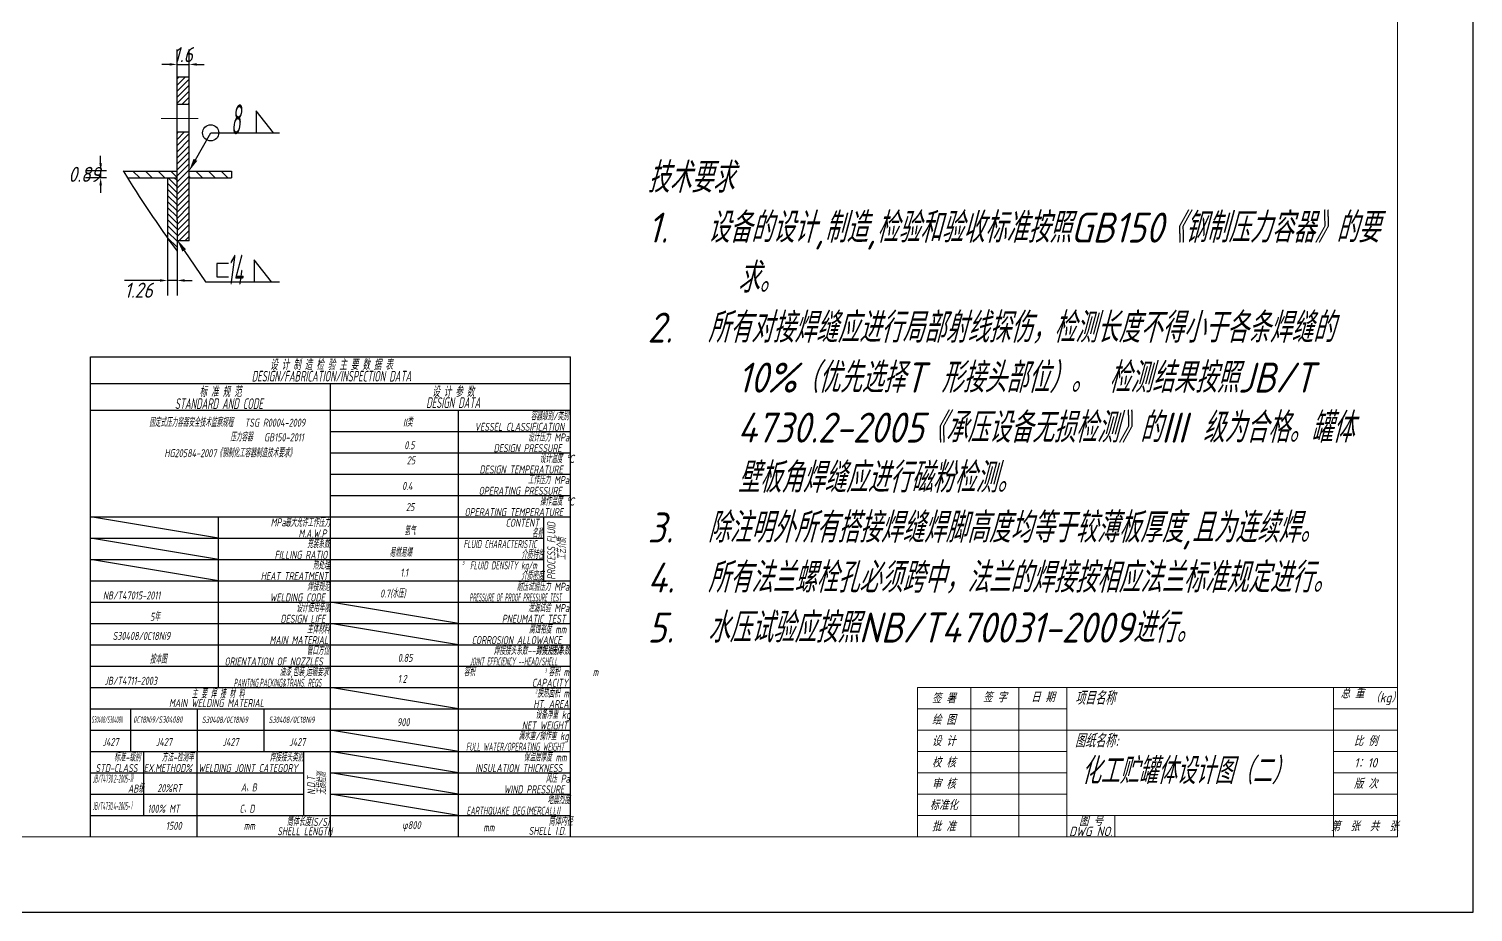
# Model space of a CAD drawing. Header units: millimetres. Extents: x 148 to 774, y 100 to 310.
# Drawn here: x 582.4 to 773.8, y 99.6 to 216.7 of the extents above; entities that cross this region are included whole.
import ezdxf
from ezdxf.enums import TextEntityAlignment as Align

# ---------------------------------------------------------------- set-up
doc = ezdxf.new("R2010")
doc.units = ezdxf.units.MM
doc.linetypes.add('CENTER', pattern=[50.8, 31.75, -6.35, 6.35, -6.35])
doc.layers.add('DIM', color=6, linetype='Continuous')
for name, color, linetype, lineweight in [('中心线', 1, 'CENTER', 15), ('文字', 3, 'Continuous', 15), ('粗实线', 2, 'Continuous', 30), ('设备', 130, 'Continuous', 30)]:
    doc.layers.add(name, color=color, linetype=linetype, lineweight=lineweight)
doc.styles.add('机械', font='gbeitc.shx', dxfattribs={"bigfont": 'gbcbig.shx'})
doc.dimstyles.new('机械1', dxfattribs={"dimtxt": 3.5, "dimasz": 3, "dimexe": 2, "dimexo": 0, "dimgap": 0.3, "dimtad": 2, "dimtih": 1, "dimtoh": 1, "dimdsep": 46, "dimtxsty": '机械', "dimcen": 0, "dimclrd": 256, "dimclre": 256, "dimclrt": 256, "dimazin": 2, "dimtfac": 1, "dimtmove": 0, "dimatfit": 3, "dimfxl": 1, "dimlwd": -1, "dimlwe": -1, "dimarcsym": 0})

# ---------------------------------------------------------------- blocks, each defined once
blk = doc.blocks.new('*D45')
at = {"layer": 'Defpoints', "color": 0, "transparency": 16777216}
for p in [(592.68, 197.88), (591.9, 196.99), (592.68, 196.99)]:
    blk.add_point(p, dxfattribs=at)
at = {"layer": 'DIM', "transparency": 16777216}
for p, q in [((591.9, 198.88), (591.9, 199.88)), ((592.68, 197.88), (589.9, 197.88)), ((591.9, 197.88), (591.9, 196.99)), ((592.68, 196.99), (589.9, 196.99)), ((591.9, 195.99), (591.9, 194.99))]:
    blk.add_line(p, q, dxfattribs=at)
for points in [[(591.74, 198.88), (592.07, 198.88), (591.9, 197.88)], [(591.74, 195.99), (592.07, 195.99), (591.9, 196.99)]]:
    blk.add_solid(points, dxfattribs=at)
at = {"layer": 'DIM', "transparency": 16777216, "insert": (589.73, 197.43), "char_height": 2, "attachment_point": 5, "style": '机械'}
blk.add_mtext('0.89', dxfattribs=at)
blk = doc.blocks.new('*D46')
at = {"layer": 'Defpoints', "color": 0, "transparency": 16777216}
for p in [(600.76, 186.99), (602.03, 186.99), (602.03, 183.36)]:
    blk.add_point(p, dxfattribs=at)
at = {"layer": 'DIM', "transparency": 16777216}
for p, q in [((600.76, 186.99), (600.76, 181.36)), ((602.03, 186.99), (602.03, 181.36)), ((599.76, 183.36), (595.08, 183.36)), ((602.03, 183.36), (600.76, 183.36)), ((603.03, 183.36), (604.03, 183.36))]:
    blk.add_line(p, q, dxfattribs=at)
for points in [[(599.76, 183.53), (599.76, 183.19), (600.76, 183.36)], [(603.03, 183.53), (603.03, 183.19), (602.03, 183.36)]]:
    blk.add_solid(points, dxfattribs=at)
at = {"layer": 'DIM', "transparency": 16777216, "insert": (596.92, 182.06), "char_height": 2, "attachment_point": 5, "style": '机械'}
blk.add_mtext('1.26', dxfattribs=at)
blk = doc.blocks.new('*D47')
at = {"layer": 'Defpoints', "color": 0, "transparency": 16777216}
for p in [(602.03, 211.07), (603.62, 212.01), (603.62, 211.07)]:
    blk.add_point(p, dxfattribs=at)
at = {"layer": 'DIM', "transparency": 16777216}
for p, q in [((602.03, 211.07), (602.03, 214.01)), ((603.62, 211.07), (603.62, 214.01)), ((601.03, 212.01), (600.03, 212.01)), ((602.03, 212.01), (603.62, 212.01)), ((604.62, 212.01), (605.62, 212.01))]:
    blk.add_line(p, q, dxfattribs=at)
for points in [[(601.03, 212.18), (601.03, 211.85), (602.03, 212.01)], [(604.62, 212.18), (604.62, 211.85), (603.62, 212.01)]]:
    blk.add_solid(points, dxfattribs=at)
at = {"layer": 'DIM', "transparency": 16777216, "insert": (602.82, 213.31), "char_height": 2, "attachment_point": 5, "style": '机械'}
blk.add_mtext('1.6', dxfattribs=at)

msp = doc.modelspace()

# ---------------------------------------------------------------- linework, layer by layer
at = {"ltscale": 5}
for p, q in [((602.026, 210.381), (602.026, 212.646)), ((603.622, 210.381), (603.622, 212.646)), ((600.764, 188.991), (600.764, 184.995)), ((602.026, 187.875), (602.026, 184.995))]:
    msp.add_line(p, q, dxfattribs=at)
for p, q in [((604.519, 197.876), (605.41, 196.985)), ((606.186, 197.876), (607.078, 196.985)), ((607.854, 197.876), (608.745, 196.985)), ((603.622, 197.106), (603.743, 196.985)), ((602.026, 191.416), (602.026, 187.25)), ((590.546, 173.228), (654.183, 173.228)), ((590.546, 109.591), (590.546, 173.228)), ((654.183, 111.487), (654.183, 173.228)), ((654.183, 111.487), (654.183, 173.228)), ((654.183, 109.591), (654.183, 173.228)), ((590.546, 169.692), (654.183, 169.692)), ((622.364, 112.42), (622.364, 169.692)), ((622.364, 109.591), (622.364, 169.692)), ((590.546, 166.157), (654.183, 166.157)), ((590.546, 166.157), (654.183, 166.157)), ((639.334, 112.42), (639.334, 166.157)), ((639.334, 109.591), (639.334, 166.157)), ((622.364, 163.329), (654.183, 163.329)), ((622.364, 163.329), (654.183, 163.329)), ((622.364, 160.5), (654.183, 160.5)), ((622.364, 160.5), (654.183, 160.5)), ((622.364, 157.672), (654.183, 157.672)), ((622.364, 157.672), (654.183, 157.672)), ((622.364, 154.844), (654.183, 154.844)), ((622.364, 154.844), (654.183, 154.844)), ((590.546, 152.016), (654.183, 152.016)), ((607.516, 149.187), (590.546, 152.016)), ((590.546, 152.016), (654.183, 152.016)), ((607.516, 149.187), (590.546, 152.016)), ((607.516, 129.389), (607.516, 152.016)), ((607.516, 129.389), (607.516, 152.016)), ((650.647, 143.531), (650.647, 152.016)), ((650.647, 143.531), (650.647, 152.016)), ((590.546, 149.187), (650.647, 149.187)), ((607.516, 146.359), (590.546, 149.187)), ((590.546, 149.187), (650.647, 149.187)), ((607.516, 146.359), (590.546, 149.187)), ((590.546, 146.359), (650.647, 146.359)), ((607.516, 143.531), (590.546, 146.359)), ((590.546, 146.359), (650.647, 146.359)), ((607.516, 143.531), (590.546, 146.359)), ((590.546, 143.531), (654.183, 143.531)), ((590.546, 143.531), (654.183, 143.531)), ((590.546, 140.702), (654.183, 140.702)), ((590.546, 140.702), (654.183, 140.702)), ((639.334, 137.874), (622.364, 140.702)), ((639.334, 137.874), (622.364, 140.702)), ((590.546, 137.874), (654.183, 137.874)), ((590.546, 137.874), (654.183, 137.874)), ((639.334, 135.046), (622.364, 137.874)), ((639.334, 135.046), (622.364, 137.874)), ((590.546, 135.046), (654.183, 135.046)), ((590.546, 135.046), (654.183, 135.046)), ((590.546, 132.218), (654.183, 132.218)), ((590.546, 132.218), (654.183, 132.218))]:
    msp.add_line(p, q)
at = {"color": 7}
for p, q in [((590.546, 129.389), (654.183, 129.389)), ((590.546, 129.389), (654.183, 129.389)), ((639.334, 126.561), (622.364, 129.389)), ((639.334, 126.561), (622.364, 129.389)), ((590.546, 126.561), (654.183, 126.561)), ((595.849, 126.561), (595.849, 120.904)), ((604.688, 126.561), (604.688, 120.904)), ((613.526, 126.561), (613.526, 120.904)), ((590.546, 123.733), (654.183, 123.733)), ((639.334, 120.904), (622.364, 123.733)), ((590.546, 120.904), (654.183, 120.904)), ((597.617, 112.42), (597.617, 120.904)), ((604.688, 109.591), (604.688, 120.904)), ((618.829, 112.42), (618.829, 120.904)), ((639.334, 118.076), (622.364, 120.904)), ((590.546, 118.076), (618.829, 118.076)), ((622.364, 118.076), (654.183, 118.076)), ((639.334, 115.248), (622.364, 118.076)), ((590.546, 115.248), (618.829, 115.248)), ((622.364, 115.248), (654.183, 115.248)), ((639.334, 112.42), (622.364, 115.248)), ((590.546, 112.42), (654.183, 112.42)), ((590.546, 112.42), (654.183, 112.42)), ((590.546, 112.42), (654.183, 112.42)), ((622.364, 112.42), (654.183, 112.42))]:
    msp.add_line(p, q, dxfattribs=at)
at = {"layer": 'DIM'}
for p, q in [((614.815, 202.935), (612.504, 205.847)), ((612.504, 205.847), (612.504, 202.935)), ((606.485, 202.935), (615.62, 202.935)), ((602.979, 187.347), (605.778, 183.191)), ((612.246, 186.103), (612.246, 183.191)), ((614.557, 183.191), (612.246, 186.103)), ((608.84, 185.623), (607.321, 185.623)), ((607.321, 185.623), (607.321, 183.838)), ((607.321, 183.838), (608.84, 183.838)), ((605.778, 183.191), (615.612, 183.191))]:
    msp.add_line(p, q, dxfattribs=at)
msp.add_lwpolyline([(604.462, 199.36), (606.485, 202.935)], dxfattribs=at)
msp.add_circle((606.485, 202.935), 1.071, dxfattribs=at)
for points in [[(604.709, 199.22), (603.622, 197.876), (604.215, 199.5)], [(602.743, 187.189), (602.026, 188.761), (603.214, 187.506)]]:
    msp.add_solid(points, dxfattribs=at)
at = {"layer": '中心线', "ltscale": 100}
msp.add_line((604.837, 204.859), (599.911, 204.859), dxfattribs=at)
at = {"layer": '文字', "color": 7}
for p, q in [((700.157, 129.389), (719.955, 129.389)), ((700.157, 129.389), (763.793, 129.389)), ((700.157, 129.389), (700.159, 109.591)), ((707.228, 109.591), (707.228, 129.389)), ((713.591, 109.591), (713.591, 129.389)), ((719.955, 109.591), (719.955, 129.389)), ((719.955, 129.389), (755.308, 129.389)), ((755.308, 109.591), (755.308, 129.389)), ((755.308, 129.389), (763.793, 129.389)), ((700.157, 126.561), (719.955, 126.561)), ((755.308, 126.561), (763.793, 126.561)), ((700.157, 123.733), (719.955, 123.733)), ((719.955, 123.733), (755.308, 123.733)), ((755.308, 123.733), (763.793, 123.733)), ((700.157, 120.904), (719.955, 120.904)), ((755.308, 120.904), (763.793, 120.904)), ((700.157, 118.076), (719.955, 118.076)), ((755.308, 118.076), (763.793, 118.076)), ((700.157, 115.248), (719.955, 115.248)), ((755.308, 115.248), (763.793, 115.248)), ((700.157, 112.42), (719.955, 112.42)), ((719.955, 112.42), (763.793, 112.42)), ((726.319, 109.591), (726.319, 112.42))]:
    msp.add_line(p, q, dxfattribs=at)
msp.add_lwpolyline([(486.793, 109.591), (763.793, 109.591), (763.793, 299.591), (486.793, 299.591)], close=True, dxfattribs=at)
at = {"layer": '粗实线'}
for p, q in [((602.026, 191.416), (602.026, 210.381)), ((602.026, 210.381), (603.622, 210.381)), ((603.622, 188.617), (603.622, 210.381)), ((603.622, 206.713), (602.026, 206.713)), ((603.622, 203.005), (602.026, 203.005)), ((594.894, 197.876), (602.026, 197.876)), ((603.622, 197.876), (609.235, 197.876)), ((609.235, 197.876), (609.235, 196.985)), ((595.442, 196.985), (602.026, 196.985)), ((600.764, 196.985), (600.764, 188.991)), ((603.623, 196.985), (609.235, 196.985)), ((603.622, 188.617), (602.026, 188.617))]:
    msp.add_line(p, q, dxfattribs=at)
at = {"layer": '粗实线', "color": 7}
msp.add_lwpolyline([(476.793, 99.591), (773.793, 99.591), (773.793, 309.591), (476.793, 309.591)], close=True, dxfattribs=at)
at = {"layer": '粗实线'}
msp.add_arc((720.676, 274.601), 147.336, 211.38224, 216.36058, dxfattribs=at)
at = {"layer": '设备'}
for p, q in [((602.026, 210.081), (602.326, 210.381)), ((602.026, 209.278), (603.13, 210.381)), ((602.026, 208.474), (603.622, 210.07)), ((602.026, 207.67), (603.622, 209.267)), ((602.026, 206.866), (603.622, 208.463)), ((602.677, 206.713), (603.622, 207.659)), ((603.48, 206.713), (603.622, 206.856)), ((602.026, 202.848), (602.183, 203.005)), ((602.026, 202.044), (602.986, 203.005)), ((602.026, 201.241), (603.622, 202.837)), ((602.026, 200.437), (603.622, 202.033)), ((602.026, 199.633), (603.622, 201.23)), ((602.026, 198.83), (603.622, 200.426)), ((602.026, 198.026), (603.622, 199.622)), ((596.184, 197.876), (597.075, 196.985)), ((597.851, 197.876), (598.742, 196.985)), ((599.518, 197.876), (600.409, 196.985)), ((601.185, 197.876), (602.026, 197.035)), ((602.026, 197.222), (603.622, 198.819)), ((602.026, 196.419), (603.622, 198.015)), ((602.026, 195.615), (603.622, 197.211)), ((602.026, 194.994), (600.764, 196.256)), ((602.026, 194.19), (600.764, 195.452)), ((602.026, 195.797), (600.839, 196.985)), ((602.026, 196.601), (601.642, 196.985)), ((602.026, 194.811), (603.622, 196.407)), ((602.026, 194.008), (603.622, 195.604)), ((602.026, 193.386), (600.764, 194.649)), ((602.026, 192.583), (600.764, 193.845)), ((602.026, 193.204), (603.622, 194.8)), ((602.026, 192.4), (603.622, 193.996)), ((602.026, 191.779), (600.764, 193.041)), ((602.026, 190.975), (600.764, 192.238)), ((602.026, 190.171), (600.764, 191.434)), ((602.026, 191.597), (603.622, 193.193)), ((602.026, 190.793), (603.622, 192.389)), ((602.026, 189.989), (603.622, 191.585)), ((602.026, 189.368), (600.764, 190.63)), ((602.026, 188.564), (600.764, 189.826)), ((602.026, 189.185), (603.622, 190.781)), ((602.262, 188.617), (603.622, 189.978)), ((602.026, 187.76), (600.764, 189.023)), ((603.065, 188.617), (603.622, 189.174))]:
    msp.add_line(p, q, dxfattribs=at)

# ---------------------------------------------------------------- texts
at = {"style": '机械', "width": 0.7}
for s, height, p in [('设 计 制 造 检 验 主 要 数 据 表', 1.41414, (622.494, 171.488)), ('DESIGN/FABRICATION/INSPECTION DATA', 1.41414, (622.494, 169.957)), ('标 准 规 范', 1.4141, (607.791, 167.901)), ('标 准 规 范', 1.4141, (607.791, 167.901)), ('设 计 参 数', 1.4141, (638.628, 167.91)), ('设 计 参 数', 1.4141, (638.628, 167.91)), ('STANDARD AND CODE', 1.41414, (607.576, 166.312)), ('STANDARD AND CODE', 1.41414, (607.576, 166.312)), ('DESIGN DATA', 1.41414, (638.628, 166.449)), ('DESIGN DATA', 1.41414, (638.628, 166.449))]:
    msp.add_text(s, height=height, dxfattribs=at).set_placement(p, align=Align.CENTER)
at = {"style": '机械'}
for s, height, width, p in [('  固定式压力容器安全技术监察规程   TSG R0004-2009', 1.06061, 0.7, (597.332, 163.97)), ('  固定式压力容器安全技术监察规程   TSG R0004-2009', 1.06061, 0.7, (597.332, 163.97)), ('II类', 1.0606, 0.7, (631.98, 163.995)), ('容器级别/类别             ', 1.06061, 0.7, (648.906, 164.839)), ('容器级别/类别             ', 1.06061, 0.7, (648.906, 164.839)), ('  压力容器   GB150-2011', 1.06061, 0.7, (608.076, 162.026)), ('  压力容器   GB150-2011', 1.06061, 0.7, (608.076, 162.026)), ('VESSEL CLASSIFICATION', 1.06061, 0.7, (641.475, 163.417)), ('VESSEL CLASSIFICATION', 1.06061, 0.7, (641.475, 163.417)), ('设计压力 MPa', 1.0606, 0.7, (648.55, 162.01)), ('HG20584-2007《钢制化工容器制造技术要求》', 1.06061, 0.7, (600.348, 159.924)), ('DESIGN PRESSURE', 1.06061, 0.7, (643.985, 160.589)), ('DESIGN PRESSURE', 1.06061, 0.7, (643.985, 160.589)), ('设计温度 ℃', 1.0606, 0.7, (650.11, 159.182)), ('DESIGN TEMPERATURE', 1.06061, 0.7, (642.112, 157.761)), ('DESIGN TEMPERATURE', 1.06061, 0.7, (642.112, 157.761)), ('工作压力 MPa', 1.0606, 0.7, (648.527, 156.354)), ('OPERATING PRESSURE', 1.06061, 0.7, (642.006, 154.932)), ('OPERATING PRESSURE', 1.06061, 0.7, (642.006, 154.932)), ('OPERATING TEMPERATURE', 1.06061, 0.7, (640.132, 152.104)), ('OPERATING TEMPERATURE', 1.06061, 0.7, (640.132, 152.104)), ('操作温度 ℃', 1.0606, 0.7, (650.116, 153.525)), ('MPa', 1.0606, 0.7, (614.44, 150.754)), ('最大允许工作压力', 1.0606, 0.7, (616.351, 150.697)), ('最大允许工作压力', 1.0606, 0.7, (616.351, 150.697)), ('CONTENT', 1.0606, 0.7, (645.583, 150.697)), ('CONTENT', 1.0606, 0.7, (645.583, 150.697)), ('M.A.W.P', 1.0606, 0.7, (618.127, 149.276)), ('M.A.W.P', 1.0606, 0.7, (618.127, 149.276)), ('名称', 1.0606, 0.7, (649.056, 149.276)), ('名称', 1.0606, 0.7, (649.056, 149.276)), ('FILLING RATIO', 1.06061, 0.7, (614.96, 146.447)), ('FILLING RATIO', 1.06061, 0.7, (614.96, 146.447)), ('充装系数', 1.0606, 0.7, (619.262, 147.869)), ('充装系数', 1.0606, 0.7, (619.262, 147.869)), ('易燃易爆', 1.0606, 0.7, (630.189, 146.723)), ('FLUID CHARACTERISTIC', 1.06061, 0.6, (640, 147.869)), ('介质特性', 1.0606, 0.7, (647.653, 146.447)), ('介质特性', 1.0606, 0.7, (647.653, 146.447)), ('热处理', 1.0606, 0.7, (620.016, 145.041)), ('热处理', 1.0606, 0.7, (620.016, 145.041)), ('3', 0.53, 0.7, (639.813, 145.634)), ('3', 0.53, 0.7, (639.813, 145.634)), ('FLUID DENSITY kg/m ', 1.06061, 0.6, (640.861, 145.041)), ('HEAT TREATMENT', 1.06061, 0.7, (613.122, 143.619)), ('HEAT TREATMENT', 1.06061, 0.7, (613.122, 143.619)), ('1.1', 1.0606, 0.7, (631.616, 144.08)), ('介质密度', 1.0606, 0.7, (647.636, 143.619)), ('介质密度', 1.0606, 0.7, (647.636, 143.619)), ('NB/T47015-2011', 1.06061, 0.7, (592.208, 141.056)), ('NB/T47015-2011', 1.06061, 0.7, (592.208, 141.056)), ('WELDING CODE', 1.06061, 0.7, (614.324, 140.791)), ('WELDING CODE', 1.06061, 0.7, (614.324, 140.791)), ('焊接规范', 1.0606, 0.7, (619.286, 142.212)), ('焊接规范', 1.0606, 0.7, (619.286, 142.212)), ('0.7(水压)', 1.0606, 0.7, (628.939, 141.309)), ('PRESSURE OF PROOF PRESSURE TEST ', 1.06061, 0.45, (640.791, 140.791)), ('耐压试验压力 MPa', 1.0606, 0.7, (647.059, 142.212)), ('设计使用年限 ', 1.0606, 0.7, (617.842, 139.384)), ('设计使用年限 ', 1.0606, 0.7, (617.842, 139.384)), ('泄漏试验 MPa', 1.0606, 0.7, (648.556, 139.384)), ('5年', 1.0606, 0.7, (598.46, 138.228)), ('DESIGN LIFE', 1.06061, 0.7, (615.738, 137.963)), ('DESIGN LIFE', 1.06061, 0.7, (615.738, 137.963)), ('PNEUMATIC TEST', 1.06061, 0.7, (645.081, 137.963)), ('PNEUMATIC TEST', 1.06061, 0.7, (645.081, 137.963)), ('S30408/0C18Ni9', 1.06061, 0.7, (593.485, 135.688)), ('MAIN MATERIAL', 1.06061, 0.7, (614.288, 135.134)), ('MAIN MATERIAL', 1.06061, 0.7, (614.288, 135.134)), ('主体材料', 1.0606, 0.7, (619.251, 136.556)), ('主体材料', 1.0606, 0.7, (619.251, 136.556)), ('CORROSION ALLOWANCE', 1.06061, 0.7, (641.086, 135.134)), ('CORROSION ALLOWANCE', 1.06061, 0.7, (641.086, 135.134)), ('腐蚀裕度 mm', 1.0606, 0.7, (648.68, 136.556)), ('管口方位', 1.0606, 0.7, (619.21, 133.727)), ('管口方位', 1.0606, 0.7, (619.21, 133.727)), ('焊接接头系数--封头/壳体', 1.06061, 0.7, (644.004, 133.727)), ('焊接接头系数', 1.0606, 0.7, (649.607, 133.727)), ('按本图', 1.0606, 0.7, (598.427, 132.571)), ('按本图', 1.0606, 0.7, (598.427, 132.571)), ('ORIENTATION OF NOZZLES', 1.06061, 0.7, (608.328, 132.306)), ('ORIENTATION OF NOZZLES', 1.06061, 0.7, (608.328, 132.306)), ('0.85', 1.0606, 0.7, (631.293, 132.784)), ('JOINT EFFICIENCY --HEAD/SHELL ', 1.06061, 0.5, (640.805, 132.306))]:
    msp.add_text(s, height=height, dxfattribs=dict(at, width=width)).set_placement(p)
at = {"style": '机械', "width": 0.7}
for s, p in [('0.5', (632.834, 161.516)), ('25', (633.033, 159.501)), ('0.4', (632.544, 156.113)), ('25', (632.921, 153.302)), ('氢气', (632.895, 150.294))]:
    msp.add_text(s, height=1.0606, dxfattribs=at).set_placement(p, align=Align.MIDDLE)
for s, height, p in [('PROCESS FLUID', 1.06061, (652.159, 147.49)), ('PROCESS FLUID', 1.06061, (652.159, 147.49)), ('工艺介质', 1.0606, (653.604, 147.773)), ('工艺介质', 1.0606, (653.604, 147.773))]:
    msp.add_text(s, height=height, rotation=90, dxfattribs=at).set_placement(p, align=Align.CENTER)
at = {"color": 7, "style": '机械'}
for s, height, width, p in [('油漆,包装,运输要求', 1.0606, 0.7, (615.603, 130.899)), ('油漆,包装,运输要求', 1.0606, 0.7, (615.603, 130.899)), ('容积                               m', 1.06061, 0.7, (640.036, 130.899)), ('容积 m', 1.0606, 0.7, (651.26, 130.899)), ('JB/T4711-2003', 1.06061, 0.7, (592.393, 129.743)), ('JB/T4711-2003', 1.06061, 0.7, (592.393, 129.743)), ('PAINTING,PACKING&TRANS. REQS', 1.06061, 0.5, (609.557, 129.478)), ('1.2', 1.0606, 0.7, (631.292, 129.995)), ('CAPACITY', 1.0606, 0.7, (649.062, 129.478)), ('CAPACITY', 1.0606, 0.7, (649.062, 129.478)), ('3', 0.53, 0.7, (650.743, 131.382)), ('3', 0.53, 0.7, (650.743, 131.382)), ('2', 0.53, 0.7, (649.502, 128.602)), ('2', 0.53, 0.7, (649.502, 128.602)), ('换热面积 m', 1.0606, 0.7, (649.775, 128.071)), ('HT. AREA', 1.0606, 0.7, (649.253, 126.649)), ('HT. AREA', 1.0606, 0.7, (649.253, 126.649)), ('设备净重 kg', 1.0606, 0.7, (649.54, 125.243)), ('S30408/S30408II', 0.84848, 0.45, (590.7, 124.698)), ('0C18Ni9/S30408II', 0.84848, 0.7, (596.212, 124.7)), ('S30408/0C18Ni9', 0.84848, 0.7, (605.32, 124.681)), ('S30408/0C18Ni9', 0.84848, 0.7, (614.158, 124.681)), ('900', 1.0606, 0.7, (631.18, 124.251)), ('NET WEIGHT', 1.0606, 0.7, (647.733, 123.821)), ('满水重/操作重 kg', 1.0606, 0.7, (647.271, 122.414)), ('标准-级别', 1.0606, 0.7, (593.683, 119.586)), ('方法-检测率', 1.0606, 0.7, (599.994, 119.586)), ('焊接接头类别', 1.0606, 0.7, (614.306, 119.586)), ('FULL WATER/OPERATING WEIGHT', 1.06061, 0.55, (640.335, 120.993)), ('保温层厚度 mm', 1.0606, 0.7, (647.972, 119.586)), ('STD-CLASS', 1.0606, 0.7, (591.223, 118.165)), ('EX.METHOD%%%', 1.06061, 0.7, (597.622, 118.165)), ('WELDING JOINT CATEGORY', 1.06061, 0.7, (604.829, 118.165)), ('INSULATION THICKNESS', 1.06061, 0.7, (641.546, 118.165)), ('JB/T4730.2-2005-Ⅲ', 1.06061, 0.4, (590.866, 116.768)), ('风压 Pa', 1.0606, 0.7, (650.889, 116.758)), ('AB级', 1.0606, 0.7, (595.526, 115.445)), ('20%%%RT', 1.0606, 0.7, (599.413, 115.505)), ('A、B', 1.0606, 0.7, (610.487, 115.601)), ('WIND PRESSURE', 1.06061, 0.7, (645.329, 115.336)), ('地震烈度', 1.0606, 0.7, (651.116, 113.929)), ('JB/T4730.4-2005-Ⅰ', 1.06061, 0.4, (590.827, 113.133)), ('100%%% MT', 1.0606, 0.7, (598.111, 112.773)), ('C、D', 1.0606, 0.7, (610.311, 112.773)), ('EARTHQUAKE DEG.(MERCALLI)', 1.06061, 0.6, (640.403, 112.508))]:
    msp.add_text(s, height=height, dxfattribs=dict(at, width=width)).set_placement(p)
at = {"color": 7, "style": '机械', "width": 0.7}
for s, height, p in [('主 要 焊 接 材 料', 1.06061, (607.463, 127.967)), ('主 要 焊 接 材 料', 1.06061, (607.463, 127.967)), ('MAIN WELDING MATERIAL', 1.06061, (607.263, 126.787)), ('MAIN WELDING MATERIAL', 1.06061, (607.263, 126.787)), ('J427', 1.0606, (593.211, 121.616)), ('J427', 1.0606, (600.282, 121.616)), ('J427', 1.0606, (609.12, 121.616)), ('J427', 1.0606, (617.959, 121.616))]:
    msp.add_text(s, height=height, dxfattribs=at).set_placement(p, align=Align.CENTER)
for s, p in [('N.D.T', (620.341, 116.379)), ('无损检测', (621.778, 116.662))]:
    msp.add_text(s, height=1.0606, rotation=90, dxfattribs=at).set_placement(p, align=Align.CENTER)
at = {"color": 7, "style": '机械'}
for s, height, width, p in [('1500', 1.0606, 0.75, (601.591, 111.039)), ('mm', 1.0606, 0.7, (611.615, 111.05)), ('筒体长度(S/S)', 1.0606, 0.75, (619.386, 111.644)), ('φ800', 1.0606, 0.75, (633.084, 110.965)), ('mm', 1.0606, 0.7, (643.361, 110.823)), ('筒体内径', 1.0606, 0.75, (652.863, 111.75)), ('SHELL LENGTH', 1.06061, 0.7, (618.969, 110.319)), ('SHELL I.D.', 1.0606, 0.7, (651.093, 110.37))]:
    msp.add_text(s, height=height, dxfattribs=dict(at, width=width)).set_placement(p, align=Align.MIDDLE)
at = {"insert": (664.381, 198.989), "char_height": 3.977273, "width": 95.42775, "attachment_point": 1, "style": '机械'}
msp.add_mtext('技术要求 \\P\\pxi-3,l3,t2;1.^I设备的设计,制造,检验和验收标准按照GB150《钢制压力容器》的要求。 \\P2.^I所有对接焊缝应进行局部射线探伤，检测长度不得小于各条焊缝的10%（优先选择T 形接头部位）。 检测结果按照JB/T 4730.2-2005《承压设备无损检测》的III 级为合格。罐体壁板角焊缝应进行磁粉检测。 \\P3.^I除注明外所有搭接焊缝焊脚高度均等于较薄板厚度,且为连续焊。 \\P4.^I所有法兰螺栓孔必须跨中，法兰的焊接按相应法兰标准规定进行。\\P5.^I水压试验应按照NB/T470031-2009进行。', dxfattribs=at)
at = {"layer": 'DIM', "style": '机械', "width": 0.5}
for s, height, p in [('8', 3.977, (609.179, 204.727)), ('14', 3.9773, (608.657, 184.789))]:
    msp.add_text(s, height=height, dxfattribs=at).set_placement(p, align=Align.MIDDLE_LEFT)
at = {"layer": '文字', "color": 7, "style": '机械'}
for s, p in [('签 署', (703.631, 128.011)), ('签 字', (710.409, 128.163)), ('日 期', (716.773, 128.163)), ('总 重', (757.783, 128.682)), ('（kg）', (762.194, 127.975)), ('绘 图', (703.631, 125.183)), ('设 计', (703.631, 122.354)), ('比 例', (759.551, 122.356)), ('校 核', (703.631, 119.526)), ('1：10', (759.551, 119.395)), ('审 核', (703.631, 116.698)), ('版 次', (759.551, 116.699)), ('标准化', (703.631, 113.869)), ('批 准', (703.631, 111.041)), ('图 号', (723.137, 111.713)), ('第  张  共  张', (759.416, 111.062)), ('DWG NO.', (723.137, 110.298))]:
    msp.add_text(s, height=1.2374, dxfattribs=at).set_placement(p, align=Align.MIDDLE)
for s, p in [('项目名称', (721.016, 127.975)), ('图纸名称:', (721.016, 122.319))]:
    msp.add_text(s, height=1.7677, dxfattribs=at).set_placement(p, align=Align.MIDDLE_LEFT)
msp.add_text('化工贮罐体设计图（二）', height=3.5, dxfattribs=at).set_placement((721.849, 116.582))

# ---------------------------------------------------------------- dimensions: what is measured, and where the dimension line sits
at = {"layer": 'DIM'}
for base, p1, p2, picture, middle in [((603.622, 212.013), (602.026, 211.068), (603.622, 211.068), '*D47', (602.824, 212.013)), ((602.026, 183.359), (600.764, 186.993), (602.026, 186.993), '*D46', (596.922, 183.359))]:
    dim = msp.add_linear_dim(base=base, p1=p1, p2=p2, dimstyle='机械1', override={"dimtxt": 2, "dimasz": 1}, dxfattribs=at)
    dim.commit()
    dim.dimension.update_dxf_attribs({"geometry": picture, "text_midpoint": middle, "dimtype": 160})
dim = msp.add_linear_dim(base=(591.904, 196.985), p1=(592.676, 197.876), p2=(592.676, 196.985), angle=90, dimstyle='机械1', override={"dimtxt": 2, "dimasz": 1}, dxfattribs=at)
dim.commit()
dim.dimension.update_dxf_attribs({"geometry": '*D45', "text_midpoint": (591.904, 197.431), "dimtype": 160})

doc.saveas('drawing.dxf')
